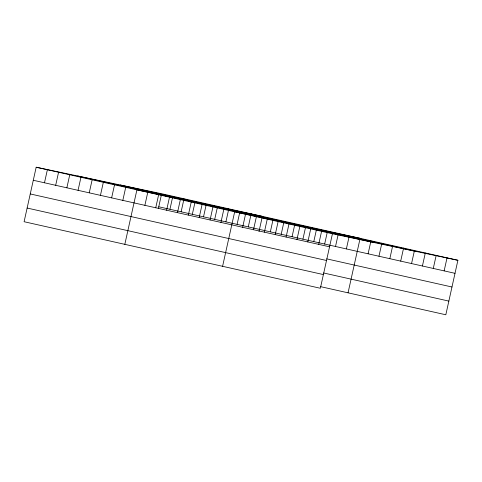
<?xml version="1.0" encoding="UTF-8"?>
<svg xmlns="http://www.w3.org/2000/svg" width="482" height="482" viewBox="0 0 482 482"><rect width="100%" height="100%" fill="white"/><g stroke="black" fill="none" stroke-linecap="round" stroke-linejoin="round"><path stroke-width="0.72" d="M457.9 260.28L161.639 193.734L36.18 167.224L24.1 221.72L320.361 288.266L332.441 233.764L457.9 260.28L445.82 314.776L320.53 286.639M44.483 182.78L47.375 169.736M55.677 185.293L58.569 172.249M66.865 187.805L69.757 174.761M78.06 190.324L80.952 177.28M89.248 192.836L92.14 179.792M100.443 195.349L103.335 182.304M111.637 197.861L114.529 184.817M122.826 200.373L125.718 187.335M124.826 244.344L136.912 189.848L262.371 216.358M144.883 205.332L147.775 192.288M155.746 207.772L158.638 194.728M158.445 208.146L161.319 195.186M166.609 210.212L169.501 197.168M169.941 209.296L172.508 197.698M177.472 212.652L180.364 199.608M181.13 211.809L184.022 198.765M188.335 215.086L191.227 202.048M192.324 214.321L195.216 201.277M199.199 217.527L202.091 204.482M203.518 216.834L206.085 205.242M210.062 219.967L212.954 206.923M214.707 219.352L217.28 207.754M220.925 222.407L223.817 209.363M225.901 221.865L228.793 208.82M222.594 266.305L234.674 211.803L360.132 238.319L348.052 292.821M237.09 224.377L239.982 211.333M242.645 227.287L245.537 214.243M248.284 226.889L251.176 213.845M253.508 229.727L256.4 216.683M259.021 231.456L262.045 217.81M264.371 232.167L267.263 219.123M270.342 231.842L272.908 220.25M275.234 234.607L278.126 221.563M281.205 234.282L283.771 222.69M286.097 237.048L288.989 224.003M292.068 236.722L294.635 225.13M296.96 239.488L299.852 226.444M302.931 239.162L305.498 227.57M307.823 241.928L310.715 228.884M313.788 241.603L316.361 230.01M318.686 244.368L321.578 231.324M324.651 244.043L327.386 231.722M335.514 246.483L338.406 233.439M346.377 248.923L349.113 236.602M368.103 253.803L370.995 240.759M378.966 256.243L381.858 243.199M389.83 258.683L392.722 245.639M400.693 261.123L403.585 248.079M411.556 263.564L414.448 250.52M422.419 266.004L425.311 252.96M433.282 268.444L436.174 255.4M444.145 270.884L447.037 257.84M120.241 184.986L416.496 251.526M77.584 175.972L373.845 242.512M36.18 167.224L332.441 233.764M158.747 206.778L455.008 273.324M33.288 180.268L329.549 246.808M326.688 258.864L451.977 287.001M30.258 193.945L326.519 260.491M323.567 272.957L448.85 301.099M27.131 208.043L323.392 274.583"/></g></svg>
